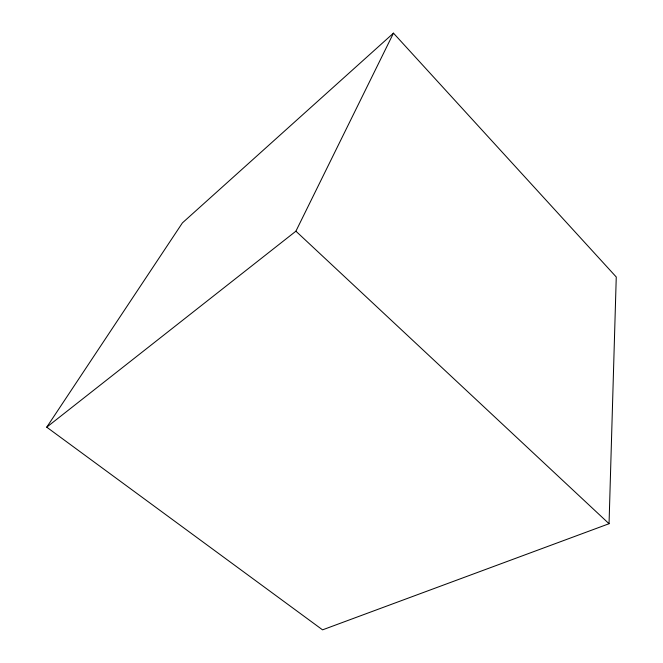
<?xml version="1.0" encoding="UTF-8"?>
<svg xmlns="http://www.w3.org/2000/svg" width="663" height="663" viewBox="0 0 663 663"><rect width="100%" height="100%" fill="white"/><g stroke="black" fill="none" stroke-linecap="round" stroke-linejoin="round"><path stroke-width="0.99" d="M609.048 523.72L616.259 276.993L393.474 33.15L182.416 222.884L46.741 427.179L322.558 629.85L609.048 523.72L295.905 231.188L393.474 33.15M46.741 427.179L295.905 231.188"/></g></svg>
